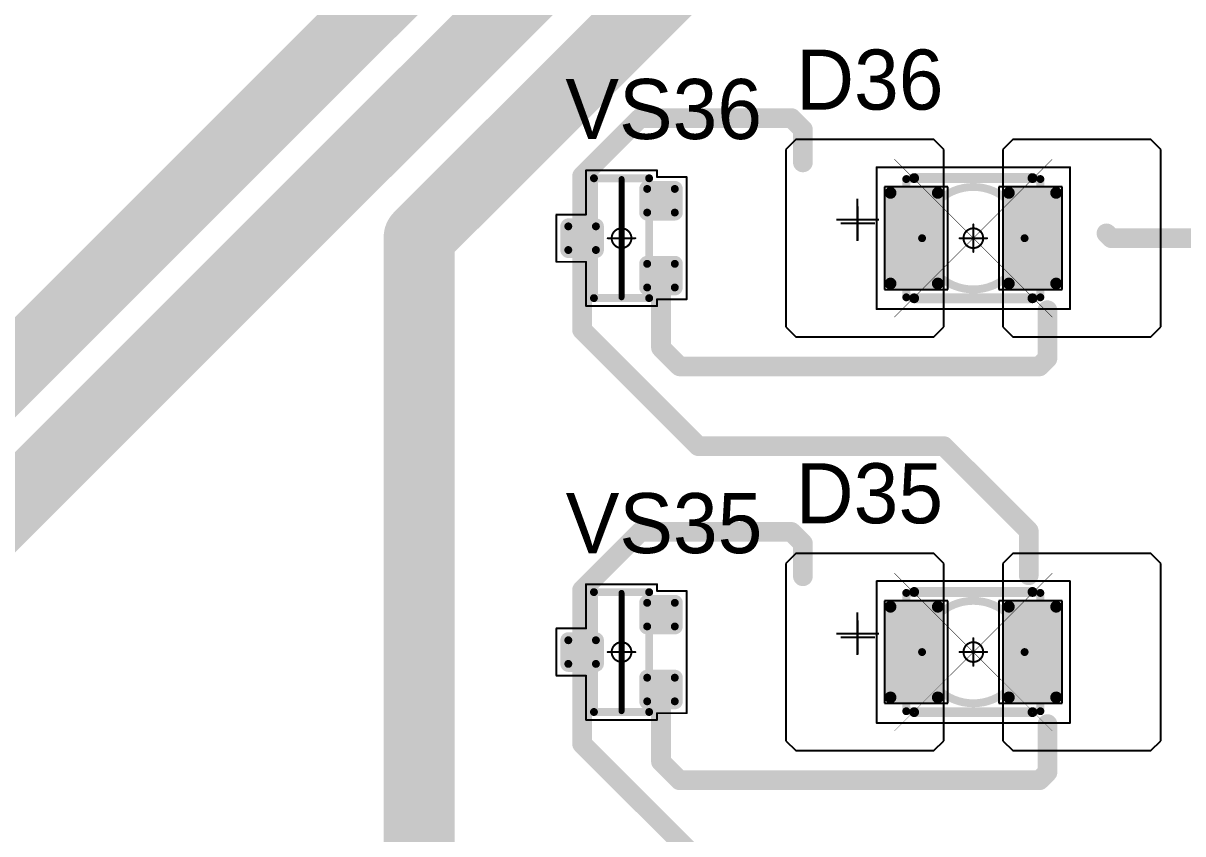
# Model space of a CAD drawing. Header units: millimetres. Extents: x 0 to 395, y 0 to 190.
# Drawn here: x 92.91 to 122.31, y 146.42 to 166.98 of the extents above; entities that cross this region are included whole.
import ezdxf

# ---------------------------------------------------------------- set-up
doc = ezdxf.new("R2010")
doc.units = ezdxf.units.MM
for name, color, linetype in [('Mechanical13', 56, 'Continuous'), ('Mechanical15', 56, 'Continuous'), ('Mechanical5', 56, 'Continuous'), ('TopLayer', 1, 'Continuous'), ('TopOverlay', 2, 'Continuous'), ('TopPaste', 8, 'Continuous'), ('TopSolder', 216, 'Continuous')]:
    doc.layers.add(name, color=color, linetype=linetype)

# ---------------------------------------------------------------- blocks, each defined once
blk = doc.blocks.new('SOT23_1148')
at = {"layer": 'Mechanical13', "const_width": 0.2}
for points in [[(0.7, 1.52), (-0.7, 1.52)], [(-0.7, 1.52), (-0.7, -1.52)], [(0.7, 1.52), (0.7, -1.52)], [(0.7, -1.52), (-0.7, -1.52)]]:
    blk.add_lwpolyline(points, dxfattribs=at)
at = {"layer": 'Mechanical13', "const_width": 0.1}
for points in [[(-0.75, 1.52, 1), (-0.65, 1.52, 1)], [(-0.75, 1.52, 1), (-0.65, 1.52, 1)], [(0.65, 1.52, 1), (0.75, 1.52, 1)], [(0.65, 1.52, 1), (0.75, 1.52, 1)], [(-0.75, -1.52, 1), (-0.65, -1.52, 1)], [(-0.75, -1.52, 1), (-0.65, -1.52, 1)], [(0.65, -1.52, 1), (0.75, -1.52, 1)], [(0.65, -1.52, 1), (0.75, -1.52, 1)]]:
    blk.add_lwpolyline(points, format="xyb", close=True, dxfattribs=at)
at = {"layer": 'Mechanical15', "const_width": 0.05}
for points in [[(-1.65, 1.55), (-1.65, -1.55)], [(-0.9, 1.55), (-1.65, 1.55)], [(-0.9, 1.72), (-0.9, 1.55)], [(0.9, 1.72), (-0.9, 1.72)], [(0.9, 1.72), (0.9, 0.6)], [(1.65, 0.6), (0.9, 0.6)], [(1.65, 0.6), (1.65, -0.6)], [(0, 0.35), (0, -0.35)], [(0.35, 0), (-0.35, 0)], [(1.65, -0.6), (0.9, -0.6)], [(0.9, -0.6), (0.9, -1.72)], [(-0.9, -1.55), (-1.65, -1.55)], [(-0.9, -1.55), (-0.9, -1.72)], [(0.9, -1.72), (-0.9, -1.72)]]:
    blk.add_lwpolyline(points, dxfattribs=at)
at = {"layer": 'Mechanical15'}
for points, const_width in [([(-1.662, 1.55, 1), (-1.637, 1.55, 1)], 0.025), ([(-1.662, 1.55, 1), (-1.637, 1.55, 1)], 0.025), ([(-0.913, 1.72, 1), (-0.888, 1.72, 1)], 0.025), ([(-0.913, 1.72, 1), (-0.888, 1.72, 1)], 0.025), ([(-0.913, 1.55, 1), (-0.888, 1.55, 1)], 0.025), ([(-0.913, 1.55, 1), (-0.888, 1.55, 1)], 0.025), ([(0.888, 1.72, 1), (0.913, 1.72, 1)], 0.025), ([(0.888, 1.72, 1), (0.913, 1.72, 1)], 0.025), ([(0.888, 0.6, 1), (0.913, 0.6, 1)], 0.025), ([(0.888, 0.6, 1), (0.913, 0.6, 1)], 0.025), ([(1.637, 0.6, 1), (1.662, 0.6, 1)], 0.025), ([(1.637, 0.6, 1), (1.662, 0.6, 1)], 0.025), ([(-0.012, 0.35, 1), (0.012, 0.35, 1)], 0.025), ([(-0.362, 0, 1), (-0.337, 0, 1)], 0.025), ([(0.25, 0, 1), (-0.25, 0, 1)], 0.05), ([(-0.262, 0, 1), (-0.238, 0, 1)], 0.025), ([(0.238, 0, 1), (0.262, 0, 1)], 0.025), ([(0.337, 0, 1), (0.362, 0, 1)], 0.025), ([(-0.012, -0.35, 1), (0.012, -0.35, 1)], 0.025), ([(0.888, -0.6, 1), (0.913, -0.6, 1)], 0.025), ([(0.888, -0.6, 1), (0.913, -0.6, 1)], 0.025), ([(1.637, -0.6, 1), (1.662, -0.6, 1)], 0.025), ([(1.637, -0.6, 1), (1.662, -0.6, 1)], 0.025), ([(-1.662, -1.55, 1), (-1.637, -1.55, 1)], 0.025), ([(-1.662, -1.55, 1), (-1.637, -1.55, 1)], 0.025), ([(-0.913, -1.55, 1), (-0.888, -1.55, 1)], 0.025), ([(-0.913, -1.55, 1), (-0.888, -1.55, 1)], 0.025), ([(-0.913, -1.72, 1), (-0.888, -1.72, 1)], 0.025), ([(-0.913, -1.72, 1), (-0.888, -1.72, 1)], 0.025), ([(0.888, -1.72, 1), (0.913, -1.72, 1)], 0.025), ([(0.888, -1.72, 1), (0.913, -1.72, 1)], 0.025)]:
    blk.add_lwpolyline(points, format="xyb", close=True, dxfattribs=dict(at, const_width=const_width))
at = {"layer": 'TopLayer', "const_width": 0.1}
for points in [[(-1.4, 1.25, 1), (-1.3, 1.25, 1)], [(-0.7, 1.25, 1), (-0.6, 1.25, 1)], [(-1.4, 0.65, 1), (-1.3, 0.65, 1)], [(-0.7, 0.65, 1), (-0.6, 0.65, 1)], [(0.6, 0.3, 1), (0.7, 0.3, 1)], [(1.3, 0.3, 1), (1.4, 0.3, 1)], [(0.6, -0.3, 1), (0.7, -0.3, 1)], [(1.3, -0.3, 1), (1.4, -0.3, 1)], [(-1.4, -0.65, 1), (-1.3, -0.65, 1)], [(-0.7, -0.65, 1), (-0.6, -0.65, 1)], [(-1.4, -1.25, 1), (-1.3, -1.25, 1)], [(-0.7, -1.25, 1), (-0.6, -1.25, 1)]]:
    blk.add_lwpolyline(points, format="xyb", close=True, dxfattribs=at)
at = {"layer": 'TopLayer'}
for points in [[(-1.45, 1.25), (-1.45, 0.65), (-0.55, 1.25), (-0.55, 0.65)], [(-1.35, 1.35), (-1.35, 0.55), (-0.65, 1.35), (-0.65, 0.55)], [(0.55, 0.3), (0.55, -0.3), (1.45, 0.3), (1.45, -0.3)], [(0.65, 0.4), (0.65, -0.4), (1.35, 0.4), (1.35, -0.4)], [(-1.35, -0.55), (-1.35, -1.35), (-0.65, -0.55), (-0.65, -1.35)], [(-1.45, -0.65), (-1.45, -1.25), (-0.55, -0.65), (-0.55, -1.25)]]:
    blk.add_solid(points, dxfattribs=at)
at = {"layer": 'TopOverlay', "const_width": 0.15}
blk.add_lwpolyline([(0, 1.5), (0, -1.5)], dxfattribs=at)
at = {"layer": 'TopOverlay', "const_width": 0.075}
for points in [[(-0.038, 1.5, 1), (0.038, 1.5, 1)], [(-0.038, -1.5, 1), (0.038, -1.5, 1)]]:
    blk.add_lwpolyline(points, format="xyb", close=True, dxfattribs=at)
at = {"layer": 'TopPaste', "const_width": 0.075}
for points in [[(-1.387, 1.25, 1), (-1.313, 1.25, 1)], [(-0.687, 1.25, 1), (-0.613, 1.25, 1)], [(-1.387, 0.65, 1), (-1.313, 0.65, 1)], [(-0.687, 0.65, 1), (-0.613, 0.65, 1)], [(0.613, 0.3, 1), (0.687, 0.3, 1)], [(1.313, 0.3, 1), (1.387, 0.3, 1)], [(0.613, -0.3, 1), (0.687, -0.3, 1)], [(1.313, -0.3, 1), (1.387, -0.3, 1)], [(-1.387, -0.65, 1), (-1.313, -0.65, 1)], [(-0.687, -0.65, 1), (-0.613, -0.65, 1)], [(-1.387, -1.25, 1), (-1.313, -1.25, 1)], [(-0.687, -1.25, 1), (-0.613, -1.25, 1)]]:
    blk.add_lwpolyline(points, format="xyb", close=True, dxfattribs=at)
at = {"layer": 'TopPaste'}
for points in [[(-1.425, 1.25), (-1.425, 0.65), (-0.575, 1.25), (-0.575, 0.65)], [(-1.35, 1.325), (-1.35, 0.575), (-0.65, 1.325), (-0.65, 0.575)], [(0.575, 0.3), (0.575, -0.3), (1.425, 0.3), (1.425, -0.3)], [(0.65, 0.375), (0.65, -0.375), (1.35, 0.375), (1.35, -0.375)], [(-1.35, -0.575), (-1.35, -1.325), (-0.65, -0.575), (-0.65, -1.325)], [(-1.425, -0.65), (-1.425, -1.25), (-0.575, -0.65), (-0.575, -1.25)]]:
    blk.add_solid(points, dxfattribs=at)
at = {"layer": 'TopSolder', "const_width": 0.202}
for points in [[(-1.451, 1.25, 1), (-1.249, 1.25, 1)], [(-0.751, 1.25, 1), (-0.549, 1.25, 1)], [(-1.451, 0.65, 1), (-1.249, 0.65, 1)], [(-0.751, 0.65, 1), (-0.549, 0.65, 1)], [(0.549, 0.3, 1), (0.751, 0.3, 1)], [(1.249, 0.3, 1), (1.451, 0.3, 1)], [(0.549, -0.3, 1), (0.751, -0.3, 1)], [(1.249, -0.3, 1), (1.451, -0.3, 1)], [(-1.451, -0.65, 1), (-1.249, -0.65, 1)], [(-0.751, -0.65, 1), (-0.549, -0.65, 1)], [(-1.451, -1.25, 1), (-1.249, -1.25, 1)], [(-0.751, -1.25, 1), (-0.549, -1.25, 1)]]:
    blk.add_lwpolyline(points, format="xyb", close=True, dxfattribs=at)
at = {"layer": 'TopSolder'}
for points in [[(-1.552, 1.25), (-1.552, 0.65), (-0.448, 1.25), (-0.448, 0.65)], [(-1.35, 1.452), (-1.35, 0.448), (-0.65, 1.452), (-0.65, 0.448)], [(0.448, 0.3), (0.448, -0.3), (1.552, 0.3), (1.552, -0.3)], [(0.65, 0.502), (0.65, -0.502), (1.35, 0.502), (1.35, -0.502)], [(-1.35, -0.448), (-1.35, -1.452), (-0.65, -0.448), (-0.65, -1.452)], [(-1.552, -0.65), (-1.552, -1.25), (-0.448, -0.65), (-0.448, -1.25)]]:
    blk.add_solid(points, dxfattribs=at)
blk = doc.blocks.new('SOT23_1149')
at = {"layer": 'Mechanical13', "const_width": 0.2}
for points in [[(0.7, 1.52), (-0.7, 1.52)], [(-0.7, 1.52), (-0.7, -1.52)], [(0.7, 1.52), (0.7, -1.52)], [(0.7, -1.52), (-0.7, -1.52)]]:
    blk.add_lwpolyline(points, dxfattribs=at)
at = {"layer": 'Mechanical13', "const_width": 0.1}
for points in [[(-0.75, 1.52, 1), (-0.65, 1.52, 1)], [(-0.75, 1.52, 1), (-0.65, 1.52, 1)], [(0.65, 1.52, 1), (0.75, 1.52, 1)], [(0.65, 1.52, 1), (0.75, 1.52, 1)], [(-0.75, -1.52, 1), (-0.65, -1.52, 1)], [(-0.75, -1.52, 1), (-0.65, -1.52, 1)], [(0.65, -1.52, 1), (0.75, -1.52, 1)], [(0.65, -1.52, 1), (0.75, -1.52, 1)]]:
    blk.add_lwpolyline(points, format="xyb", close=True, dxfattribs=at)
at = {"layer": 'Mechanical15', "const_width": 0.05}
for points in [[(-1.65, 1.55), (-1.65, -1.55)], [(-0.9, 1.55), (-1.65, 1.55)], [(-0.9, 1.72), (-0.9, 1.55)], [(0.9, 1.72), (-0.9, 1.72)], [(0.9, 1.72), (0.9, 0.6)], [(1.65, 0.6), (0.9, 0.6)], [(1.65, 0.6), (1.65, -0.6)], [(0, 0.35), (0, -0.35)], [(0.35, 0), (-0.35, 0)], [(1.65, -0.6), (0.9, -0.6)], [(0.9, -0.6), (0.9, -1.72)], [(-0.9, -1.55), (-1.65, -1.55)], [(-0.9, -1.55), (-0.9, -1.72)], [(0.9, -1.72), (-0.9, -1.72)]]:
    blk.add_lwpolyline(points, dxfattribs=at)
at = {"layer": 'Mechanical15'}
for points, const_width in [([(-1.662, 1.55, 1), (-1.637, 1.55, 1)], 0.025), ([(-1.662, 1.55, 1), (-1.637, 1.55, 1)], 0.025), ([(-0.913, 1.72, 1), (-0.888, 1.72, 1)], 0.025), ([(-0.913, 1.72, 1), (-0.888, 1.72, 1)], 0.025), ([(-0.913, 1.55, 1), (-0.888, 1.55, 1)], 0.025), ([(-0.913, 1.55, 1), (-0.888, 1.55, 1)], 0.025), ([(0.888, 1.72, 1), (0.913, 1.72, 1)], 0.025), ([(0.888, 1.72, 1), (0.913, 1.72, 1)], 0.025), ([(0.888, 0.6, 1), (0.913, 0.6, 1)], 0.025), ([(0.888, 0.6, 1), (0.913, 0.6, 1)], 0.025), ([(1.637, 0.6, 1), (1.662, 0.6, 1)], 0.025), ([(1.637, 0.6, 1), (1.662, 0.6, 1)], 0.025), ([(-0.012, 0.35, 1), (0.012, 0.35, 1)], 0.025), ([(-0.362, 0, 1), (-0.337, 0, 1)], 0.025), ([(0.25, 0, 1), (-0.25, 0, 1)], 0.05), ([(-0.262, 0, 1), (-0.238, 0, 1)], 0.025), ([(0.238, 0, 1), (0.262, 0, 1)], 0.025), ([(0.337, 0, 1), (0.362, 0, 1)], 0.025), ([(-0.012, -0.35, 1), (0.012, -0.35, 1)], 0.025), ([(0.888, -0.6, 1), (0.913, -0.6, 1)], 0.025), ([(0.888, -0.6, 1), (0.913, -0.6, 1)], 0.025), ([(1.637, -0.6, 1), (1.662, -0.6, 1)], 0.025), ([(1.637, -0.6, 1), (1.662, -0.6, 1)], 0.025), ([(-1.662, -1.55, 1), (-1.637, -1.55, 1)], 0.025), ([(-1.662, -1.55, 1), (-1.637, -1.55, 1)], 0.025), ([(-0.913, -1.55, 1), (-0.888, -1.55, 1)], 0.025), ([(-0.913, -1.55, 1), (-0.888, -1.55, 1)], 0.025), ([(-0.913, -1.72, 1), (-0.888, -1.72, 1)], 0.025), ([(-0.913, -1.72, 1), (-0.888, -1.72, 1)], 0.025), ([(0.888, -1.72, 1), (0.913, -1.72, 1)], 0.025), ([(0.888, -1.72, 1), (0.913, -1.72, 1)], 0.025)]:
    blk.add_lwpolyline(points, format="xyb", close=True, dxfattribs=dict(at, const_width=const_width))
at = {"layer": 'TopLayer', "const_width": 0.1}
for points in [[(-1.4, 1.25, 1), (-1.3, 1.25, 1)], [(-0.7, 1.25, 1), (-0.6, 1.25, 1)], [(-1.4, 0.65, 1), (-1.3, 0.65, 1)], [(-0.7, 0.65, 1), (-0.6, 0.65, 1)], [(0.6, 0.3, 1), (0.7, 0.3, 1)], [(1.3, 0.3, 1), (1.4, 0.3, 1)], [(0.6, -0.3, 1), (0.7, -0.3, 1)], [(1.3, -0.3, 1), (1.4, -0.3, 1)], [(-1.4, -0.65, 1), (-1.3, -0.65, 1)], [(-0.7, -0.65, 1), (-0.6, -0.65, 1)], [(-1.4, -1.25, 1), (-1.3, -1.25, 1)], [(-0.7, -1.25, 1), (-0.6, -1.25, 1)]]:
    blk.add_lwpolyline(points, format="xyb", close=True, dxfattribs=at)
at = {"layer": 'TopLayer'}
for points in [[(-1.45, 1.25), (-1.45, 0.65), (-0.55, 1.25), (-0.55, 0.65)], [(-1.35, 1.35), (-1.35, 0.55), (-0.65, 1.35), (-0.65, 0.55)], [(0.55, 0.3), (0.55, -0.3), (1.45, 0.3), (1.45, -0.3)], [(0.65, 0.4), (0.65, -0.4), (1.35, 0.4), (1.35, -0.4)], [(-1.35, -0.55), (-1.35, -1.35), (-0.65, -0.55), (-0.65, -1.35)], [(-1.45, -0.65), (-1.45, -1.25), (-0.55, -0.65), (-0.55, -1.25)]]:
    blk.add_solid(points, dxfattribs=at)
at = {"layer": 'TopOverlay', "const_width": 0.15}
blk.add_lwpolyline([(0, 1.5), (0, -1.5)], dxfattribs=at)
at = {"layer": 'TopOverlay', "const_width": 0.075}
for points in [[(-0.038, 1.5, 1), (0.038, 1.5, 1)], [(-0.038, -1.5, 1), (0.038, -1.5, 1)]]:
    blk.add_lwpolyline(points, format="xyb", close=True, dxfattribs=at)
at = {"layer": 'TopPaste', "const_width": 0.075}
for points in [[(-1.387, 1.25, 1), (-1.313, 1.25, 1)], [(-0.687, 1.25, 1), (-0.613, 1.25, 1)], [(-1.387, 0.65, 1), (-1.313, 0.65, 1)], [(-0.687, 0.65, 1), (-0.613, 0.65, 1)], [(0.613, 0.3, 1), (0.687, 0.3, 1)], [(1.313, 0.3, 1), (1.387, 0.3, 1)], [(0.613, -0.3, 1), (0.687, -0.3, 1)], [(1.313, -0.3, 1), (1.387, -0.3, 1)], [(-1.387, -0.65, 1), (-1.313, -0.65, 1)], [(-0.687, -0.65, 1), (-0.613, -0.65, 1)], [(-1.387, -1.25, 1), (-1.313, -1.25, 1)], [(-0.687, -1.25, 1), (-0.613, -1.25, 1)]]:
    blk.add_lwpolyline(points, format="xyb", close=True, dxfattribs=at)
at = {"layer": 'TopPaste'}
for points in [[(-1.425, 1.25), (-1.425, 0.65), (-0.575, 1.25), (-0.575, 0.65)], [(-1.35, 1.325), (-1.35, 0.575), (-0.65, 1.325), (-0.65, 0.575)], [(0.575, 0.3), (0.575, -0.3), (1.425, 0.3), (1.425, -0.3)], [(0.65, 0.375), (0.65, -0.375), (1.35, 0.375), (1.35, -0.375)], [(-1.35, -0.575), (-1.35, -1.325), (-0.65, -0.575), (-0.65, -1.325)], [(-1.425, -0.65), (-1.425, -1.25), (-0.575, -0.65), (-0.575, -1.25)]]:
    blk.add_solid(points, dxfattribs=at)
at = {"layer": 'TopSolder', "const_width": 0.202}
for points in [[(-1.451, 1.25, 1), (-1.249, 1.25, 1)], [(-0.751, 1.25, 1), (-0.549, 1.25, 1)], [(-1.451, 0.65, 1), (-1.249, 0.65, 1)], [(-0.751, 0.65, 1), (-0.549, 0.65, 1)], [(0.549, 0.3, 1), (0.751, 0.3, 1)], [(1.249, 0.3, 1), (1.451, 0.3, 1)], [(0.549, -0.3, 1), (0.751, -0.3, 1)], [(1.249, -0.3, 1), (1.451, -0.3, 1)], [(-1.451, -0.65, 1), (-1.249, -0.65, 1)], [(-0.751, -0.65, 1), (-0.549, -0.65, 1)], [(-1.451, -1.25, 1), (-1.249, -1.25, 1)], [(-0.751, -1.25, 1), (-0.549, -1.25, 1)]]:
    blk.add_lwpolyline(points, format="xyb", close=True, dxfattribs=at)
at = {"layer": 'TopSolder'}
for points in [[(-1.552, 1.25), (-1.552, 0.65), (-0.448, 1.25), (-0.448, 0.65)], [(-1.35, 1.452), (-1.35, 0.448), (-0.65, 1.452), (-0.65, 0.448)], [(0.448, 0.3), (0.448, -0.3), (1.552, 0.3), (1.552, -0.3)], [(0.65, 0.502), (0.65, -0.502), (1.35, 0.502), (1.35, -0.502)], [(-1.35, -0.448), (-1.35, -1.452), (-0.65, -0.448), (-0.65, -1.452)], [(-1.552, -0.65), (-1.552, -1.25), (-0.448, -0.65), (-0.448, -1.25)]]:
    blk.add_solid(points, dxfattribs=at)
blk = doc.blocks.new('T66G_4_1296')
at = {"layer": 'Mechanical13'}
for p, q in [((2.936, 0.071), (2.936, -1)), ((2.4, -0.464), (3.471, -0.464))]:
    blk.add_line(p, q, dxfattribs=at)
at = {"layer": 'Mechanical13', "const_width": 0.2}
for points in [[(1.7, 1.5), (-1.7, 1.5)], [(-1.7, 1.5), (-1.7, -1.5)], [(1.7, 1.5), (1.7, -1.5)], [(1.7, -1.5), (-1.7, -1.5)]]:
    blk.add_lwpolyline(points, dxfattribs=at)
at = {"layer": 'Mechanical13'}
for points, const_width in [([(-1.75, 1.5, 1), (-1.65, 1.5, 1)], 0.1), ([(-1.75, 1.5, 1), (-1.65, 1.5, 1)], 0.1), ([(1.65, 1.5, 1), (1.75, 1.5, 1)], 0.1), ([(1.65, 1.5, 1), (1.75, 1.5, 1)], 0.1), ([(1.3, 0, 1), (-1.3, 0, 1)], 0.2), ([(-1.35, 0, 1), (-1.25, 0, 1)], 0.1), ([(1.25, 0, 1), (1.35, 0, 1)], 0.1), ([(-1.75, -1.5, 1), (-1.65, -1.5, 1)], 0.1), ([(-1.75, -1.5, 1), (-1.65, -1.5, 1)], 0.1), ([(1.65, -1.5, 1), (1.75, -1.5, 1)], 0.1), ([(1.65, -1.5, 1), (1.75, -1.5, 1)], 0.1)]:
    blk.add_lwpolyline(points, format="xyb", close=True, dxfattribs=dict(at, const_width=const_width))
at = {"layer": 'Mechanical15', "const_width": 0.05}
for points in [[(-2.45, 1.8), (-2.45, -1.8)], [(2.45, 1.8), (-2.45, 1.8)], [(2.45, 1.8), (2.45, -1.8)], [(0, 0.35), (0, -0.35)], [(0.35, 0), (-0.35, 0)], [(2.45, -1.8), (-2.45, -1.8)]]:
    blk.add_lwpolyline(points, dxfattribs=at)
at = {"layer": 'Mechanical15'}
for points, const_width in [([(-2.462, 1.8, 1), (-2.438, 1.8, 1)], 0.025), ([(-2.462, 1.8, 1), (-2.438, 1.8, 1)], 0.025), ([(2.438, 1.8, 1), (2.462, 1.8, 1)], 0.025), ([(2.438, 1.8, 1), (2.462, 1.8, 1)], 0.025), ([(-0.012, 0.35, 1), (0.012, 0.35, 1)], 0.025), ([(-0.362, 0, 1), (-0.337, 0, 1)], 0.025), ([(0.25, 0, 1), (-0.25, 0, 1)], 0.05), ([(-0.262, 0, 1), (-0.238, 0, 1)], 0.025), ([(0.238, 0, 1), (0.262, 0, 1)], 0.025), ([(0.337, 0, 1), (0.362, 0, 1)], 0.025), ([(-0.012, -0.35, 1), (0.012, -0.35, 1)], 0.025), ([(-2.462, -1.8, 1), (-2.438, -1.8, 1)], 0.025), ([(-2.462, -1.8, 1), (-2.438, -1.8, 1)], 0.025), ([(2.438, -1.8, 1), (2.462, -1.8, 1)], 0.025), ([(2.438, -1.8, 1), (2.462, -1.8, 1)], 0.025)]:
    blk.add_lwpolyline(points, format="xyb", close=True, dxfattribs=dict(at, const_width=const_width))
at = {"layer": 'TopLayer'}
for p, q in [((-4.5, 2.5), (-4.75, 2.25)), ((-1, 2.5), (-4.5, 2.5)), ((-0.75, 2.25), (-1, 2.5)), ((1, 2.5), (0.75, 2.25)), ((4.5, 2.5), (1, 2.5)), ((4.75, 2.25), (4.5, 2.5)), ((-4.75, 2.25), (-4.75, -2.25)), ((-0.75, -2.25), (-0.75, 2.25)), ((0.75, 2.25), (0.75, -2.25)), ((4.75, -2.25), (4.75, 2.25)), ((-4.75, -2.25), (-4.5, -2.5)), ((-1, -2.5), (-0.75, -2.25)), ((0.75, -2.25), (1, -2.5)), ((4.5, -2.5), (4.75, -2.25)), ((-4.5, -2.5), (-1, -2.5)), ((1, -2.5), (4.5, -2.5))]:
    blk.add_line(p, q, dxfattribs=at)
at = {"layer": 'TopLayer', "const_width": 0.15}
for points in [[(-2.175, 1.15, 1), (-2.025, 1.15, 1)], [(-0.975, 1.15, 1), (-0.825, 1.15, 1)], [(0.825, 1.15, 1), (0.975, 1.15, 1)], [(2.025, 1.15, 1), (2.175, 1.15, 1)], [(-2.175, -1.15, 1), (-2.025, -1.15, 1)], [(-0.975, -1.15, 1), (-0.825, -1.15, 1)], [(0.825, -1.15, 1), (0.975, -1.15, 1)], [(2.025, -1.15, 1), (2.175, -1.15, 1)]]:
    blk.add_lwpolyline(points, format="xyb", close=True, dxfattribs=at)
at = {"layer": 'TopLayer'}
for points in [[(-0.9, 1.3), (-2.1, 1.3), (-0.9, -1.3), (-2.1, -1.3)], [(2.1, 1.3), (0.9, 1.3), (2.1, -1.3), (0.9, -1.3)], [(-0.75, 1.15), (-2.25, 1.15), (-0.75, -1.15), (-2.25, -1.15)], [(2.25, 1.15), (0.75, 1.15), (2.25, -1.15), (0.75, -1.15)]]:
    blk.add_solid(points, dxfattribs=at)
at = {"layer": 'TopOverlay'}
for p, q in [((2.928, 0.057), (2.928, -0.8)), ((2.5, -0.372), (3.357, -0.372))]:
    blk.add_line(p, q, dxfattribs=at)
at = {"layer": 'TopOverlay', "const_width": 0.25}
for points in [[(1.5, 1.525), (-1.5, 1.525)], [(1.5, -1.525), (-1.5, -1.525)]]:
    blk.add_lwpolyline(points, dxfattribs=at)
at = {"layer": 'TopOverlay', "const_width": 0.125}
for points in [[(-1.562, 1.525, 1), (-1.438, 1.525, 1)], [(1.438, 1.525, 1), (1.562, 1.525, 1)], [(-1.562, -1.525, 1), (-1.438, -1.525, 1)], [(1.438, -1.525, 1), (1.562, -1.525, 1)]]:
    blk.add_lwpolyline(points, format="xyb", close=True, dxfattribs=at)
at = {"layer": 'TopPaste', "const_width": 0.125}
for points in [[(-2.163, 1.15, 1), (-2.038, 1.15, 1)], [(-0.963, 1.15, 1), (-0.838, 1.15, 1)], [(0.838, 1.15, 1), (0.963, 1.15, 1)], [(2.038, 1.15, 1), (2.163, 1.15, 1)], [(-2.163, -1.15, 1), (-2.038, -1.15, 1)], [(-0.963, -1.15, 1), (-0.838, -1.15, 1)], [(0.838, -1.15, 1), (0.963, -1.15, 1)], [(2.038, -1.15, 1), (2.163, -1.15, 1)]]:
    blk.add_lwpolyline(points, format="xyb", close=True, dxfattribs=at)
at = {"layer": 'TopPaste'}
for points in [[(-0.9, 1.275), (-2.1, 1.275), (-0.9, -1.275), (-2.1, -1.275)], [(2.1, 1.275), (0.9, 1.275), (2.1, -1.275), (0.9, -1.275)], [(-0.775, 1.15), (-2.225, 1.15), (-0.775, -1.15), (-2.225, -1.15)], [(2.225, 1.15), (0.775, 1.15), (2.225, -1.15), (0.775, -1.15)]]:
    blk.add_solid(points, dxfattribs=at)
at = {"layer": 'TopSolder'}
for p, q in [((-2.25, 1.3), (-2.25, -1.3)), ((-0.65, 1.3), (-2.25, 1.3)), ((-0.65, -1.3), (-0.65, 1.3)), ((0.65, 1.3), (0.65, -1.3)), ((2.25, 1.3), (0.65, 1.3)), ((2.25, -1.3), (2.25, 1.3)), ((-2.25, -1.3), (-0.65, -1.3)), ((0.65, -1.3), (2.25, -1.3))]:
    blk.add_line(p, q, dxfattribs=at)
blk = doc.blocks.new('T66G_4_1297')
at = {"layer": 'Mechanical13'}
for p, q in [((2.936, 0.071), (2.936, -1)), ((2.4, -0.464), (3.471, -0.464))]:
    blk.add_line(p, q, dxfattribs=at)
at = {"layer": 'Mechanical13', "const_width": 0.2}
for points in [[(1.7, 1.5), (-1.7, 1.5)], [(-1.7, 1.5), (-1.7, -1.5)], [(1.7, 1.5), (1.7, -1.5)], [(1.7, -1.5), (-1.7, -1.5)]]:
    blk.add_lwpolyline(points, dxfattribs=at)
at = {"layer": 'Mechanical13'}
for points, const_width in [([(-1.75, 1.5, 1), (-1.65, 1.5, 1)], 0.1), ([(-1.75, 1.5, 1), (-1.65, 1.5, 1)], 0.1), ([(1.65, 1.5, 1), (1.75, 1.5, 1)], 0.1), ([(1.65, 1.5, 1), (1.75, 1.5, 1)], 0.1), ([(1.3, 0, 1), (-1.3, 0, 1)], 0.2), ([(-1.35, 0, 1), (-1.25, 0, 1)], 0.1), ([(1.25, 0, 1), (1.35, 0, 1)], 0.1), ([(-1.75, -1.5, 1), (-1.65, -1.5, 1)], 0.1), ([(-1.75, -1.5, 1), (-1.65, -1.5, 1)], 0.1), ([(1.65, -1.5, 1), (1.75, -1.5, 1)], 0.1), ([(1.65, -1.5, 1), (1.75, -1.5, 1)], 0.1)]:
    blk.add_lwpolyline(points, format="xyb", close=True, dxfattribs=dict(at, const_width=const_width))
at = {"layer": 'Mechanical15', "const_width": 0.05}
for points in [[(-2.45, 1.8), (-2.45, -1.8)], [(2.45, 1.8), (-2.45, 1.8)], [(2.45, 1.8), (2.45, -1.8)], [(0, 0.35), (0, -0.35)], [(0.35, 0), (-0.35, 0)], [(2.45, -1.8), (-2.45, -1.8)]]:
    blk.add_lwpolyline(points, dxfattribs=at)
at = {"layer": 'Mechanical15'}
for points, const_width in [([(-2.462, 1.8, 1), (-2.438, 1.8, 1)], 0.025), ([(-2.462, 1.8, 1), (-2.438, 1.8, 1)], 0.025), ([(2.438, 1.8, 1), (2.462, 1.8, 1)], 0.025), ([(2.438, 1.8, 1), (2.462, 1.8, 1)], 0.025), ([(-0.012, 0.35, 1), (0.012, 0.35, 1)], 0.025), ([(-0.362, 0, 1), (-0.337, 0, 1)], 0.025), ([(0.25, 0, 1), (-0.25, 0, 1)], 0.05), ([(-0.262, 0, 1), (-0.238, 0, 1)], 0.025), ([(0.238, 0, 1), (0.262, 0, 1)], 0.025), ([(0.337, 0, 1), (0.362, 0, 1)], 0.025), ([(-0.012, -0.35, 1), (0.012, -0.35, 1)], 0.025), ([(-2.462, -1.8, 1), (-2.438, -1.8, 1)], 0.025), ([(-2.462, -1.8, 1), (-2.438, -1.8, 1)], 0.025), ([(2.438, -1.8, 1), (2.462, -1.8, 1)], 0.025), ([(2.438, -1.8, 1), (2.462, -1.8, 1)], 0.025)]:
    blk.add_lwpolyline(points, format="xyb", close=True, dxfattribs=dict(at, const_width=const_width))
at = {"layer": 'TopLayer'}
for p, q in [((-4.5, 2.5), (-4.75, 2.25)), ((-1, 2.5), (-4.5, 2.5)), ((-0.75, 2.25), (-1, 2.5)), ((1, 2.5), (0.75, 2.25)), ((4.5, 2.5), (1, 2.5)), ((4.75, 2.25), (4.5, 2.5)), ((-4.75, 2.25), (-4.75, -2.25)), ((-0.75, -2.25), (-0.75, 2.25)), ((0.75, 2.25), (0.75, -2.25)), ((4.75, -2.25), (4.75, 2.25)), ((-4.75, -2.25), (-4.5, -2.5)), ((-1, -2.5), (-0.75, -2.25)), ((0.75, -2.25), (1, -2.5)), ((4.5, -2.5), (4.75, -2.25)), ((-4.5, -2.5), (-1, -2.5)), ((1, -2.5), (4.5, -2.5))]:
    blk.add_line(p, q, dxfattribs=at)
at = {"layer": 'TopLayer', "const_width": 0.15}
for points in [[(-2.175, 1.15, 1), (-2.025, 1.15, 1)], [(-0.975, 1.15, 1), (-0.825, 1.15, 1)], [(0.825, 1.15, 1), (0.975, 1.15, 1)], [(2.025, 1.15, 1), (2.175, 1.15, 1)], [(-2.175, -1.15, 1), (-2.025, -1.15, 1)], [(-0.975, -1.15, 1), (-0.825, -1.15, 1)], [(0.825, -1.15, 1), (0.975, -1.15, 1)], [(2.025, -1.15, 1), (2.175, -1.15, 1)]]:
    blk.add_lwpolyline(points, format="xyb", close=True, dxfattribs=at)
at = {"layer": 'TopLayer'}
for points in [[(-0.9, 1.3), (-2.1, 1.3), (-0.9, -1.3), (-2.1, -1.3)], [(2.1, 1.3), (0.9, 1.3), (2.1, -1.3), (0.9, -1.3)], [(-0.75, 1.15), (-2.25, 1.15), (-0.75, -1.15), (-2.25, -1.15)], [(2.25, 1.15), (0.75, 1.15), (2.25, -1.15), (0.75, -1.15)]]:
    blk.add_solid(points, dxfattribs=at)
at = {"layer": 'TopOverlay'}
for p, q in [((2.928, 0.057), (2.928, -0.8)), ((2.5, -0.372), (3.357, -0.372))]:
    blk.add_line(p, q, dxfattribs=at)
at = {"layer": 'TopOverlay', "const_width": 0.25}
for points in [[(1.5, 1.525), (-1.5, 1.525)], [(1.5, -1.525), (-1.5, -1.525)]]:
    blk.add_lwpolyline(points, dxfattribs=at)
at = {"layer": 'TopOverlay', "const_width": 0.125}
for points in [[(-1.562, 1.525, 1), (-1.438, 1.525, 1)], [(1.438, 1.525, 1), (1.562, 1.525, 1)], [(-1.562, -1.525, 1), (-1.438, -1.525, 1)], [(1.438, -1.525, 1), (1.562, -1.525, 1)]]:
    blk.add_lwpolyline(points, format="xyb", close=True, dxfattribs=at)
at = {"layer": 'TopPaste', "const_width": 0.125}
for points in [[(-2.163, 1.15, 1), (-2.038, 1.15, 1)], [(-0.963, 1.15, 1), (-0.838, 1.15, 1)], [(0.838, 1.15, 1), (0.963, 1.15, 1)], [(2.038, 1.15, 1), (2.163, 1.15, 1)], [(-2.163, -1.15, 1), (-2.038, -1.15, 1)], [(-0.963, -1.15, 1), (-0.838, -1.15, 1)], [(0.838, -1.15, 1), (0.963, -1.15, 1)], [(2.038, -1.15, 1), (2.163, -1.15, 1)]]:
    blk.add_lwpolyline(points, format="xyb", close=True, dxfattribs=at)
at = {"layer": 'TopPaste'}
for points in [[(-0.9, 1.275), (-2.1, 1.275), (-0.9, -1.275), (-2.1, -1.275)], [(2.1, 1.275), (0.9, 1.275), (2.1, -1.275), (0.9, -1.275)], [(-0.775, 1.15), (-2.225, 1.15), (-0.775, -1.15), (-2.225, -1.15)], [(2.225, 1.15), (0.775, 1.15), (2.225, -1.15), (0.775, -1.15)]]:
    blk.add_solid(points, dxfattribs=at)
at = {"layer": 'TopSolder'}
for p, q in [((-2.25, 1.3), (-2.25, -1.3)), ((-0.65, 1.3), (-2.25, 1.3)), ((-0.65, -1.3), (-0.65, 1.3)), ((0.65, 1.3), (0.65, -1.3)), ((2.25, 1.3), (0.65, 1.3)), ((2.25, -1.3), (2.25, 1.3)), ((-2.25, -1.3), (-0.65, -1.3)), ((0.65, -1.3), (2.25, -1.3))]:
    blk.add_line(p, q, dxfattribs=at)

msp = doc.modelspace()

# ---------------------------------------------------------------- linework, layer by layer
at = {"layer": 'Mechanical5'}
for points, const_width in [([(115, 159.527), (119, 163.527)], 0.01), ([(115, 163.527), (119, 159.527)], 0.01), ([(115, 163.527), (119, 163.527)], 0.001), ([(115, 159.527), (115, 163.527)], 0.001), ([(119, 159.527), (119, 163.527)], 0.001), ([(115, 159.527), (119, 159.527)], 0.001), ([(115, 149.027), (119, 153.027)], 0.01), ([(115, 153.027), (119, 149.027)], 0.01), ([(115, 153.027), (119, 153.027)], 0.001), ([(115, 149.027), (115, 153.027)], 0.001), ([(119, 149.027), (119, 153.027)], 0.001), ([(115, 149.027), (119, 149.027)], 0.001)]:
    msp.add_lwpolyline(points, dxfattribs=dict(at, const_width=const_width))
for points, const_width in [([(114.998, 163.527, 1), (115.003, 163.527, 1)], 0.005), ([(115, 163.527, 1), (115, 163.527, 1)], 0.0005), ([(115, 163.527, 1), (115, 163.527, 1)], 0.0005), ([(118.998, 163.527, 1), (119.003, 163.527, 1)], 0.005), ([(119, 163.527, 1), (119, 163.527, 1)], 0.0005), ([(119, 163.527, 1), (119, 163.527, 1)], 0.0005), ([(114.998, 159.527, 1), (115.003, 159.527, 1)], 0.005), ([(115, 159.527, 1), (115, 159.527, 1)], 0.0005), ([(115, 159.527, 1), (115, 159.527, 1)], 0.0005), ([(118.998, 159.527, 1), (119.003, 159.527, 1)], 0.005), ([(119, 159.527, 1), (119, 159.527, 1)], 0.0005), ([(119, 159.527, 1), (119, 159.527, 1)], 0.0005), ([(114.998, 153.027, 1), (115.003, 153.027, 1)], 0.005), ([(115, 153.027, 1), (115.001, 153.027, 1)], 0.0005), ([(115, 153.027, 1), (115.001, 153.027, 1)], 0.0005), ([(118.998, 153.027, 1), (119.003, 153.027, 1)], 0.005), ([(119, 153.027, 1), (119.001, 153.027, 1)], 0.0005), ([(119, 153.027, 1), (119.001, 153.027, 1)], 0.0005), ([(114.998, 149.027, 1), (115.003, 149.027, 1)], 0.005), ([(115, 149.027, 1), (115.001, 149.027, 1)], 0.0005), ([(115, 149.027, 1), (115.001, 149.027, 1)], 0.0005), ([(118.998, 149.027, 1), (119.003, 149.027, 1)], 0.005), ([(119, 149.027, 1), (119.001, 149.027, 1)], 0.0005), ([(119, 149.027, 1), (119.001, 149.027, 1)], 0.0005)]:
    msp.add_lwpolyline(points, format="xyb", close=True, dxfattribs=dict(at, const_width=const_width))
at = {"layer": 'TopLayer'}
for points, const_width in [([(64.443, 129.993), (109.175, 174.725)], 1.8), ([(66.925, 129.05), (110.1, 172.225)], 1.8), ([(102.95, 161.55), (111.15, 169.75)], 1.8), ([(107.081, 163.102), (108.554, 164.575)], 0.5), ([(108.554, 164.575), (112.386, 164.575)], 0.5), ([(112.386, 164.575), (112.679, 164.282)], 0.5), ([(112.679, 163.45), (112.679, 164.282)], 0.5), ([(107.081, 161.527), (107.081, 163.102)], 0.5), ([(102.95, 140.7), (102.95, 161.55)], 1.8), ([(107.081, 159.198), (107.081, 161.527)], 0.5), ([(120.375, 161.65), (120.498, 161.527)], 0.5), ([(120.498, 161.527), (125.667, 161.527)], 0.5), ([(109.081, 158.748), (109.081, 160.577)], 0.5), ([(118.879, 158.477), (118.879, 159.7)], 0.5), ([(107.081, 159.198), (110.029, 156.25)], 0.5), ([(109.081, 158.748), (109.554, 158.275)], 0.5), ([(109.554, 158.275), (118.677, 158.275)], 0.5), ([(118.677, 158.275), (118.879, 158.477)], 0.5), ([(110.029, 156.25), (116.254, 156.25)], 0.5), ([(116.254, 156.25), (118.404, 154.1)], 0.5), ([(107.081, 152.602), (108.554, 154.075)], 0.5), ([(108.554, 154.075), (112.386, 154.075)], 0.5), ([(112.386, 154.075), (112.679, 153.782)], 0.5), ([(118.404, 152.975), (118.404, 154.1)], 0.5), ([(112.679, 152.95), (112.679, 153.782)], 0.5), ([(107.081, 151.027), (107.081, 152.602)], 0.5), ([(107.081, 148.698), (107.081, 151.027)], 0.5), ([(109.081, 148.248), (109.081, 150.077)], 0.5), ([(118.879, 147.977), (118.879, 149.2)], 0.5), ([(107.081, 148.698), (110.029, 145.75)], 0.5), ([(109.081, 148.248), (109.554, 147.775)], 0.5), ([(118.677, 147.775), (118.879, 147.977)], 0.5), ([(109.554, 147.775), (118.677, 147.775)], 0.5)]:
    msp.add_lwpolyline(points, dxfattribs=dict(at, const_width=const_width))
for points, const_width in [([(108.429, 164.575, 1), (108.679, 164.575, 1)], 0.25), ([(108.429, 164.575, 1), (108.679, 164.575, 1)], 0.25), ([(112.261, 164.575, 1), (112.511, 164.575, 1)], 0.25), ([(112.261, 164.575, 1), (112.511, 164.575, 1)], 0.25), ([(112.554, 164.282, 1), (112.804, 164.282, 1)], 0.25), ([(112.554, 164.282, 1), (112.804, 164.282, 1)], 0.25), ([(112.554, 163.45, 1), (112.804, 163.45, 1)], 0.25), ([(106.956, 163.102, 1), (107.206, 163.102, 1)], 0.25), ([(106.956, 163.102, 1), (107.206, 163.102, 1)], 0.25), ([(102.5, 161.55, 1), (103.4, 161.55, 1)], 0.9), ([(102.5, 161.55, 1), (103.4, 161.55, 1)], 0.9), ([(106.956, 161.527, 1), (107.206, 161.527, 1)], 0.25), ([(106.956, 161.527, 1), (107.206, 161.527, 1)], 0.25), ([(120.25, 161.65, 1), (120.5, 161.65, 1)], 0.25), ([(120.373, 161.527, 1), (120.623, 161.527, 1)], 0.25), ([(120.373, 161.527, 1), (120.623, 161.527, 1)], 0.25), ([(108.956, 160.577, 1), (109.206, 160.577, 1)], 0.25), ([(118.754, 159.7, 1), (119.004, 159.7, 1)], 0.25), ([(106.956, 159.198, 1), (107.206, 159.198, 1)], 0.25), ([(106.956, 159.198, 1), (107.206, 159.198, 1)], 0.25), ([(108.956, 158.748, 1), (109.206, 158.748, 1)], 0.25), ([(108.956, 158.748, 1), (109.206, 158.748, 1)], 0.25), ([(109.429, 158.275, 1), (109.679, 158.275, 1)], 0.25), ([(109.429, 158.275, 1), (109.679, 158.275, 1)], 0.25), ([(118.552, 158.275, 1), (118.802, 158.275, 1)], 0.25), ([(118.552, 158.275, 1), (118.802, 158.275, 1)], 0.25), ([(118.754, 158.477, 1), (119.004, 158.477, 1)], 0.25), ([(118.754, 158.477, 1), (119.004, 158.477, 1)], 0.25), ([(109.904, 156.25, 1), (110.154, 156.25, 1)], 0.25), ([(109.904, 156.25, 1), (110.154, 156.25, 1)], 0.25), ([(116.129, 156.25, 1), (116.379, 156.25, 1)], 0.25), ([(116.129, 156.25, 1), (116.379, 156.25, 1)], 0.25), ([(108.429, 154.075, 1), (108.679, 154.075, 1)], 0.25), ([(108.429, 154.075, 1), (108.679, 154.075, 1)], 0.25), ([(112.261, 154.075, 1), (112.511, 154.075, 1)], 0.25), ([(112.261, 154.075, 1), (112.511, 154.075, 1)], 0.25), ([(118.279, 154.1, 1), (118.529, 154.1, 1)], 0.25), ([(118.279, 154.1, 1), (118.529, 154.1, 1)], 0.25), ([(112.554, 153.782, 1), (112.804, 153.782, 1)], 0.25), ([(112.554, 153.782, 1), (112.804, 153.782, 1)], 0.25), ([(112.554, 152.95, 1), (112.804, 152.95, 1)], 0.25), ([(118.279, 152.975, 1), (118.529, 152.975, 1)], 0.25), ([(106.956, 152.602, 1), (107.206, 152.602, 1)], 0.25), ([(106.956, 152.602, 1), (107.206, 152.602, 1)], 0.25), ([(106.956, 151.027, 1), (107.206, 151.027, 1)], 0.25), ([(106.956, 151.027, 1), (107.206, 151.027, 1)], 0.25), ([(108.956, 150.077, 1), (109.206, 150.077, 1)], 0.25), ([(118.754, 149.2, 1), (119.004, 149.2, 1)], 0.25), ([(106.956, 148.698, 1), (107.206, 148.698, 1)], 0.25), ([(106.956, 148.698, 1), (107.206, 148.698, 1)], 0.25), ([(108.956, 148.248, 1), (109.206, 148.248, 1)], 0.25), ([(108.956, 148.248, 1), (109.206, 148.248, 1)], 0.25), ([(118.754, 147.977, 1), (119.004, 147.977, 1)], 0.25), ([(118.754, 147.977, 1), (119.004, 147.977, 1)], 0.25), ([(109.429, 147.775, 1), (109.679, 147.775, 1)], 0.25), ([(109.429, 147.775, 1), (109.679, 147.775, 1)], 0.25), ([(118.552, 147.775, 1), (118.802, 147.775, 1)], 0.25), ([(118.552, 147.775, 1), (118.802, 147.775, 1)], 0.25)]:
    msp.add_lwpolyline(points, format="xyb", close=True, dxfattribs=dict(at, const_width=const_width))

# ---------------------------------------------------------------- block references
at = {"rotation": 180}
for name, p in [('T66G_4_1296', (117, 161.527)), ('SOT23_1148', (108.081, 161.527)), ('T66G_4_1297', (117, 151.027)), ('SOT23_1149', (108.081, 151.027))]:
    msp.add_blockref(name, p, dxfattribs=at)

# ---------------------------------------------------------------- texts
at = {"layer": 'TopOverlay'}
for s, p in [('D36', (112.504, 164.789)), ('VS36', (106.657, 164.042)), ('D35', (112.494, 154.294)), ('VS35', (106.666, 153.536))]:
    msp.add_text(s, height=1.524, dxfattribs=at).set_placement(p)

doc.saveas('drawing.dxf')
